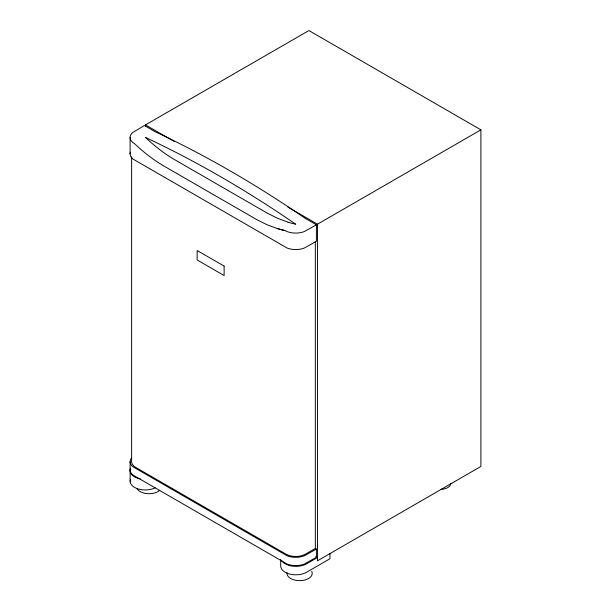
<?xml version="1.0" encoding="UTF-8"?>
<svg xmlns="http://www.w3.org/2000/svg" width="611" height="611" viewBox="0 0 611 611"><rect width="100%" height="100%" fill="white"/><g stroke="black" fill="none" stroke-linecap="round" stroke-linejoin="round"><path stroke-width="0.92" d="M145.502 126.805L145.502 124.896L308.914 30.55L480.895 129.845L480.895 466.453L317.483 560.799L317.483 224.191L480.895 129.845M316.406 224.81L304.27 231.584A15.397 8.89 0 0 1 287.162 231.584L284.886 230.507A137.719 79.514 60 0 1 277.218 228.514L266.9 224.672L256.337 219.395L165.741 167.093A138.201 79.789 60 0 1 134.619 143.745L132.694 142.401A15.397 8.89 0 0 1 132.694 132.526L144.433 125.515L155.309 131.8A1120.475 646.912 60 0 1 305.531 218.524L316.406 224.81L316.406 241.292L304.27 248.066A15.397 8.89 0 0 1 287.162 248.066L132.694 158.883A15.397 8.89 0 0 1 130.395 152.208M130.395 468.217A15.397 8.89 0 0 0 132.694 474.892L287.162 564.075A15.397 8.89 0 0 0 304.27 564.075L316.406 557.301L316.406 549.06L315.337 548.441L305.531 554.108A13.877 8.012 0 0 1 285.902 554.108L135.688 467.377A13.877 8.012 0 0 1 131.625 461.71L131.625 156.806M316.406 549.06L304.27 555.834A15.397 8.89 0 0 1 287.162 555.834L132.694 466.651A15.397 8.89 0 0 1 131.273 458.311M277.218 228.514L277.272 228.537A138.201 79.789 60 0 0 284.886 230.507L284.886 230.507M145.502 124.896L174.303 141.523M287.857 207.091L317.483 224.191M315.834 556.552L317.483 557.507L306.546 563.816A15.138 8.737 0 0 1 281.618 560.623M329.971 553.589L329.971 558.737L306.546 572.263A15.138 8.737 0 0 1 290.049 574.157A15.138 8.737 0 0 1 280.701 566.084L280.701 559.516M315.337 241.62L315.337 548.441M130.105 137.467L130.105 153.941M130.105 461.71L130.105 469.951M130.128 470.707L130.128 481.208M450.742 483.477A10.089 5.827 0 0 1 440.714 489.335M159.799 490.243A12.617 7.286 0 0 1 147.404 493.657A12.617 7.286 0 0 1 136.948 488.51M140.408 478.978A15.138 8.737 0 0 1 130.364 469.187M155.255 487.784A15.138 8.737 0 0 1 137.842 488.831A15.138 8.737 0 0 1 130.364 479.688M311.709 571.293A12.617 7.286 0 0 1 300.772 580.618A12.617 7.286 0 0 1 287.071 572.599M288.102 222.228L277.784 218.387L267.221 213.117L176.625 160.808A138.201 79.789 60 0 1 145.502 137.467A1120.475 646.912 60 0 1 295.716 224.191A137.719 79.514 60 0 1 288.102 222.228M224.122 266.083L197.147 250.51L197.147 259.965L224.122 275.538L224.122 266.083"/></g></svg>
